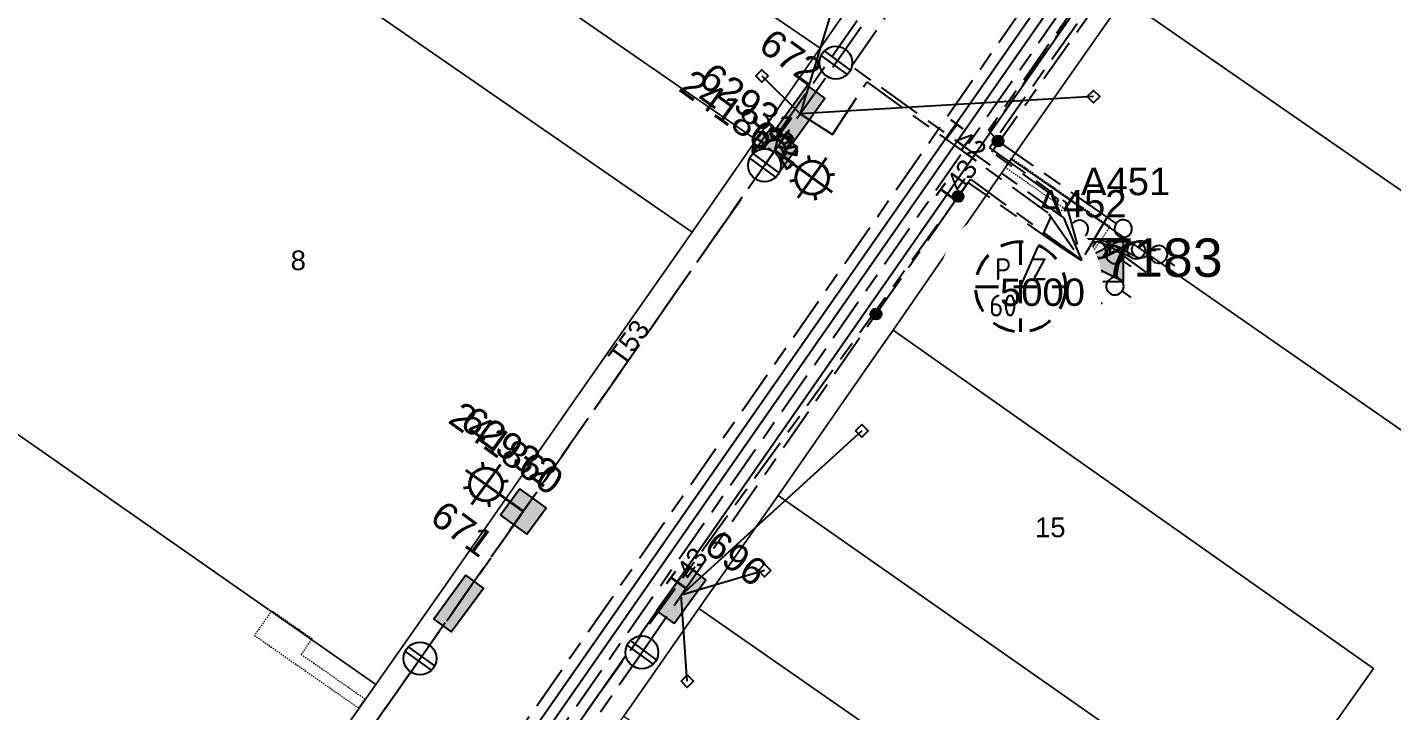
# Model space of a CAD drawing. Header units: metres. Extents: x 309980 to 311407, y 6249141 to 6251386.
# Drawn here: x 310549.5 to 310674.1, y 6249833.3 to 6249895.7 of the extents above; entities that cross this region are included whole.
import ezdxf
from ezdxf.enums import TextEntityAlignment as Align

# ---------------------------------------------------------------- set-up
doc = ezdxf.new("R2010")
doc.units = ezdxf.units.M
for name, pattern in [('Cable Exist UG', [8.2, 4, -1.2, 1.8, -1.2]), ('Dash', [5, 3, -2]), ('HIDDEN', [0.375, 0.25, -0.125]), ('HIDDEN2', [0.1875, 0.125, -0.0625])]:
    doc.linetypes.add(name, pattern=pattern)
doc.layers.get('0').update_dxf_attribs({"color": 6})
for name, color, linetype, lineweight in [('Cadastre Buildings_SP_EXT', 9, 'Continuous', 5), ('Cadastre Land Parcels_SP_EXT', 9, 'Continuous', 5), ('Cadastre Other Property_SP_EXT', 9, 'HIDDEN', 5), ('Cadastre Roads_SP_EXT', 9, 'Continuous', 5)]:
    doc.layers.add(name, color=color, linetype=linetype, lineweight=lineweight)
for name, color, linetype in [('Equip_HV_EXT', 7, 'Continuous'), ('Equip_LV_EXT', 7, 'Continuous'), ('Equip_SL_EXT', 7, 'Continuous'), ('Equip_SP_SL_EXT', 7, 'Continuous'), ('Mains_HV_EXT', 7, 'Continuous'), ('Mains_LV_EXT', 7, 'Continuous'), ('Mains_LV_SL_EXT', 7, 'Continuous'), ('Mains_SL_EXT', 7, 'Continuous'), ('Mains_TR_EXT', 7, 'Continuous'), ('Services_SP_EXT', 7, 'Continuous'), ('Sub_SP_EXT', 7, 'Continuous'), ('SupportsUG_SP_LV_EXT', 7, 'Continuous'), ('SupportsUG_SP_LV_SL_EXT', 7, 'Continuous'), ('UG_Details_SP_MISC', 7, 'Continuous')]:
    doc.layers.add(name, color=color, linetype=linetype)
doc.styles.add('COLUMN_LABEL', font='arial.ttf')
doc.styles.add('iecARIAL', font='arial.ttf', dxfattribs={"height": 2})
doc.styles.add('IESYMBOL1', font='isocp.shx')
doc.styles.add('POLE_LABEL', font='arial.ttf')
doc.styles.add('SLCP_LABEL', font='arial.ttf', dxfattribs={"height": 3.5})
doc.styles.get("Standard").update_dxf_attribs({"font": 'arial.ttf'})
doc.styles.add('SWITCH_LABEL', font='arial.ttf', dxfattribs={"height": 2.5})
doc.linetypes.add('Cable P UG', pattern='A,6,-0.5,["P",Standard,S=1.7,R=0,X=0.5,Y=-1],-2.9', length=9.4)

# ---------------------------------------------------------------- blocks, each defined once
blk = doc.blocks.new('SUB_PADMOUNT_EXT')
for points in [[(0, 0), (-3.84, 1.92), (-3.84, -1.92)], [(0, 0), (3.84, 1.92), (3.84, -1.92)]]:
    blk.add_hatch(color=256).paths.add_polyline_path(points)
for p, q in [((3.84, 1.92), (-3.84, -1.92)), ((-3.84, 1.92), (3.84, -1.92))]:
    blk.add_line(p, q)
blk.add_lwpolyline([(-3.84, -1.92), (3.84, -1.92), (3.84, 1.92), (-3.84, 1.92)], close=True)
for tag, height, flags, p in [('ASSET_NUM', 3.5, 8, (2, 2)), ('STREET_CODE', 0.2, 9, (1.5, 0)), ('CONSTRUCTED_VOLTAGE', 0.2, 9, (1.5, -0.2)), ('OPERATING_VOLTAGE', 0.2, 9, (1.5, -0.6)), ('ORIENTATION', 0.2, 9, (1.5, -0.8)), ('OWNED_BY', 0.2, 9, (1.5, -1)), ('OPERATED_BY', 0.2, 9, (1.5, -1.2)), ('NO_PHASES', 0.2, 9, (1.5, -0.4)), ('SECONDARY_VOLTAGE', 0.2, 9, (1.5, -1.6)), ('STATE', 0.2, 9, (1.5, -1.8)), ('SUBSTATION_TYPE', 0.2, 9, (1.5, -2.2)), ('MAINTAINED_BY', 0.2, 9, (1.5, -1.4)), ('PARENT', 0.2, 9, (1.5, -2)), ('USAGE', 0.2, 9, (1.5, -2.4)), ('STREETNAME', 0.2, 9, (1.5, -3)), ('SUBURB', 0.2, 9, (1.5, -3.2)), ('Z', 0.2, 1, (1.5, -3.6)), ('LEGEND', 0.2, 9, (1.5, -2.6)), ('LOCATION', 0.2, 9, (1.5, -2.8)), ('NOTES', 0.2, 9, (1.5, -3.4))]:
    blk.add_attdef(tag, text='', height=height, dxfattribs=dict(flags=flags)).set_placement(p, align=Align.MIDDLE_LEFT)
blk = doc.blocks.new('COLUMN_EXT')
blk.add_hatch(color=256).paths.add_polyline_path([(-1.49, 1.48), (-1.49, -1.49), (1.48, -1.49), (1.48, 1.48)])
blk.add_lwpolyline([(-1.49, -1.49), (1.48, -1.49), (1.48, 1.48), (-1.49, 1.48)], close=True)
for tag, height, style, flags, p in [('ASSET_NUM', 2.5, 'COLUMN_LABEL', 8, (2, 2)), ('STRUCTURE_PLANT_NUMBER', 0.2, 'POLE_LABEL', 9, (1.81, 0.03)), ('STREET_CODE', 0.2, 'COLUMN_LABEL', 9, (1.81, -0.2))]:
    blk.add_attdef(tag, text='', height=height, dxfattribs=dict(style=style, flags=flags)).set_placement(p, align=Align.MIDDLE_LEFT)
at = {"flags": 9}
for tag, p in [('COLUMN_TYPE', (1.81, -0.4)), ('OWNED_BY', (1.81, -0.6)), ('STATE', (1.81, -0.8)), ('USAGE', (1.81, -1)), ('LEGEND', (1.81, -1.2)), ('STREETNAME', (1.81, -1.6)), ('SUBURB', (1.81, -1.8)), ('LOCATION', (1.81, -1.4)), ('NOTES', (1.81, -2))]:
    blk.add_attdef(tag, text='', height=0.2, dxfattribs=at).set_placement(p, align=Align.MIDDLE_LEFT)
at = {"flags": 1}
blk.add_attdef('Z', (1.81, -2.35), '', height=0.2, dxfattribs=at)
blk = doc.blocks.new('PILLAR_EXT')
blk.add_hatch(color=256).paths.add_polyline_path([(-2.475, 0.99), (-2.475, -0.99), (2.475, -0.99), (2.475, 0.99)])
blk.add_lwpolyline([(-2.475, -0.99), (2.475, -0.99), (2.475, 0.99), (-2.475, 0.99)], close=True)
at = {"style": 'iecARIAL', "flags": 8}
blk.add_attdef('ASSET_NUM', (1.5, 3.5), '', height=2.5, dxfattribs=at)
for tag, p, flags in [('OWNED_BY', (0, -0.2), 9), ('STATE', (0, -0.4), 9), ('SUPPORT_TYPE', (0, -0.6), 9), ('USAGE', (0, -0.8), 9), ('LEGEND', (0, -1), 9), ('LOCATION', (0, -1.2), 9), ('NOTES', (0, -1.4), 9), ('STREETNAME', (0, -1.8), 9), ('SUBURB', (0, -2), 1), ('PARENT', (0, -1.6), 9)]:
    blk.add_attdef(tag, p, '', height=0.2, dxfattribs=dict(flags=flags))
blk = doc.blocks.new('SL_LANTERN_EXT')
at = {"lineweight": 40}
for p, q in [((0, 1.97), (0, 6.47)), ((-1.46, 5.68), (-1.06, 5.28)), ((1.46, 5.68), (1.06, 5.28)), ((-2.25, 4.22), (2.25, 4.22)), ((-1.46, 2.76), (-1.06, 3.16)), ((0, 0), (0, 2.72)), ((1.46, 2.76), (1.06, 3.16))]:
    blk.add_line(p, q, dxfattribs=at)
blk.add_circle((0, 4.22), 1.5, dxfattribs=at)
at = {"style": 'iecARIAL', "flags": 8}
blk.add_attdef('ASSET_NUM', (1.5, 1.5), '', height=2.5, dxfattribs=at)
for tag, p, height, flags in [('CONSTRUCTED_VOLTAGE', (0.98, -0.65), 0.2, 9), ('CONTROL_TYPE', (0.98, -0.85), 0.2, 9), ('LANTERN_PURPOSE', (0.98, -1.05), 0.2, 9), ('LANTERN_TYPE', (0.98, -1.25), 0.2, 9), ('LNUMBER', (2.18, -3.25), 2.5, 8), ('OPERATING_VOLTAGE', (0.98, -1.65), 0.2, 9), ('ORIENTATION', (0.98, -1.85), 0.2, 9), ('OWNED_BY', (0.98, -2.05), 0.2, 9), ('STATE', (0.98, -2.25), 0.2, 9), ('NO_PHASES', (0.98, -1.45), 0.2, 9), ('USAGE', (0.98, -2.45), 0.2, 9), ('CEXIST', (0.98, -2.65), 0.2, 9), ('CNEW', (0.98, -2.85), 0.2, 9), ('CNUMBER', (0.98, -3.05), 0.2, 9), ('CREMOVE', (0.98, -3.25), 0.2, 9), ('CREPLACE', (0.98, -3.45), 0.2, 9), ('LKINGHEIGHT', (0.98, -3.65), 0.2, 9), ('LBRACKET', (0.98, -3.85), 0.2, 9), ('LBRACKETVOCAB', (0.98, -4.05), 0.2, 9), ('LCATEGORY', (0.98, -4.25), 0.2, 9), ('LCHARGE1', (0.98, -4.45), 0.2, 9), ('LCHARGE1PERCENT', (0.98, -4.65), 0.2, 9), ('LCHARGE2', (0.98, -4.85), 0.2, 9), ('LCHARGE2PERCENT', (0.98, -5.05), 0.2, 9), ('LCHARGE3', (0.98, -5.25), 0.2, 9), ('LCHARGE3PERCENT', (0.98, -5.45), 0.2, 9), ('LEXIST', (0.98, -5.65), 0.2, 9), ('LLAMP', (0.98, -5.85), 0.2, 9), ('LLAMPVOCAB', (0.98, -6.05), 0.2, 9), ('LMAST', (0.98, -6.25), 0.2, 9), ('LMASTVOCAB', (0.98, -6.45), 0.2, 9), ('LNEW', (0.98, -6.65), 0.2, 9), ('LANTNUMBER', (0.98, -6.85), 0.2, 9), ('LOUTREACH', (0.98, -7.25), 0.2, 9), ('LOUTREACHVOCAB', (0.98, -7.45), 0.2, 9), ('LRATECODE', (0.98, -7.65), 0.2, 9), ('LREMOVE', (0.98, -7.85), 0.2, 9), ('LREPLACE', (0.98, -8.05), 0.2, 9), ('LTYPE', (0.98, -8.25), 0.2, 9), ('LTYPEVOCAB', (0.98, -8.45), 0.2, 9), ('LEGEND', (0.98, -8.65), 0.2, 9), ('LOCATION', (0.98, -8.85), 0.2, 9), ('STREETNAME', (0.98, -9.25), 0.2, 9), ('SUBURB', (0.98, -9.45), 0.2, 1), ('NOTES', (0.98, -9.05), 0.2, 9)]:
    blk.add_attdef(tag, p, '', height=height, dxfattribs=dict(flags=flags))
blk = doc.blocks.new('SL_NIGHTWATCH_EXT')
at = {"lineweight": 40}
h = blk.add_hatch(color=256, dxfattribs=at)
h.paths.add_polyline_path([(0.39, 1.96, 0.098491), (-0.39, 1.96), (-0.2, 0.98, -0.098491), (0.19, 0.98)])
h.paths.add_polyline_path([(0.55, 0.83, -0.098491), (0.83, 0.56), (1.66, 1.11, 0.098491), (1.11, 1.66)])
h.paths.add_polyline_path([(0.98, 0.2, -0.098491), (0.98, -0.19), (1.96, -0.39, 0.098491), (1.96, 0.39)])
h.paths.add_polyline_path([(0.83, -0.55, -0.098491), (0.56, -0.83), (1.11, -1.66, 0.098491), (1.66, -1.11)])
h.paths.add_polyline_path([(-0.19, -0.98), (-0.39, -1.96, 0.098491), (0.39, -1.96), (0.2, -0.98, -0.098491)])
h.paths.add_polyline_path([(-0.83, -0.56), (-1.66, -1.11, 0.098491), (-1.11, -1.66), (-0.55, -0.83, -0.098491)])
h.paths.add_polyline_path([(-0.98, 0.19), (-1.96, 0.39, 0.098491), (-1.96, -0.39), (-0.98, -0.2, -0.098491)])
h.paths.add_polyline_path([(-1.11, 1.66, 0.098491), (-1.66, 1.11), (-0.83, 0.55, -0.098491), (-0.56, 0.83)])
for p, q in [((-1.16, 1.63), (-1.16, 1.63, 0)), ((-1.1, 1.64), (-1.1, 1.64, 0)), ((1.08, 1.63), (1.08, 1.63, 0)), ((-0.86, -0.57), (-0.86, -0.57, 0)), ((0.82, -0.57), (0.82, -0.57, 0)), ((1.96, -0.37), (1.96, -0.37, 0)), ((1.13, -1.65), (1.13, -1.65, 0))]:
    blk.add_line(p, q, dxfattribs=at)
for points in [[(-0.56, 0.83, 0.098491), (-0.83, 0.55), (-1.66, 1.11, -0.098491), (-1.11, 1.66)], [(-0.2, 0.98, -0.098491), (0.19, 0.98), (0.39, 1.96, 0.098491), (-0.39, 1.96)], [(0.83, 0.56), (1.66, 1.11, 0.098491), (1.11, 1.66), (0.55, 0.83, -0.098491)], [(-0.98, 0.19, 0.098491), (-0.98, -0.2), (-1.96, -0.39, -0.098491), (-1.96, 0.39)], [(0.98, -0.19), (1.96, -0.39, 0.098491), (1.96, 0.39), (0.98, 0.2, -0.098491)], [(-0.83, -0.56, 0.098491), (-0.55, -0.83), (-1.11, -1.66, -0.098491), (-1.66, -1.11)], [(0.2, -0.98), (0.39, -1.96, -0.098491), (-0.39, -1.96), (-0.19, -0.98, 0.098491)], [(0.56, -0.83), (1.11, -1.66, 0.098491), (1.66, -1.11), (0.83, -0.55, -0.098491)]]:
    blk.add_lwpolyline(points, format="xyb", close=True, dxfattribs=at)
blk.add_circle((0, 0), 1, dxfattribs=at)
blk = doc.blocks.new('CCP_EXT')
at = {"flags": 9}
for tag, p in [('STATE', (0, -1.8)), ('LEGEND', (0, -1.4)), ('LIFE_SUPPORT', (0, -1.6)), ('NOTES', (0, -2))]:
    blk.add_attdef(tag, text='', height=0.2, dxfattribs=at).set_placement(p, align=Align.MIDDLE_LEFT)
blk.add_wipeout([(0, 0.57), (0.57, 0), (0, -0.57), (-0.57, 0)])
blk.add_lwpolyline([(-0.57, 0), (0, 0.57), (0.57, 0), (0, -0.57), (-0.57, 0)])
at = {"flags": 1}
blk.add_attdef('Z', (0, 0), '', height=0.2, dxfattribs=at)
at = {"flags": 9}
for tag, p in [('CCP_TYPE', (0, 0)), ('CONSTRUCTED_VOLTAGE', (0, -0.2)), ('OPERATING_VOLTAGE', (0, -0.6)), ('ORIENTATION', (0, -0.8)), ('OWNED_BY', (0, -1)), ('NO_PHASES', (0, -0.4)), ('USAGE', (0, -1.2))]:
    blk.add_attdef(tag, text='', height=0.2, dxfattribs=at).set_placement(p, align=Align.MIDDLE_LEFT)
blk = doc.blocks.new('LV_UG_LINKS_CLOSED_EXT')
blk.add_wipeout([(-1.06, 1.06), (-1.18, 0.92), (-1.29, 0.76), (-1.37, 0.59), (-1.43, 0.42), (-1.48, 0.23), (-1.49, 0.05), (-1.49, -0.14), (-1.46, -0.33), (-1.41, -0.51), (-1.33, -0.68), (-1.24, -0.84), (-1.12, -0.99), (-0.99, -1.12), (-0.84, -1.24), (-0.68, -1.33), (-0.51, -1.41), (-0.33, -1.46), (-0.14, -1.49), (0.05, -1.49), (0.23, -1.48), (0.42, -1.43), (0.59, -1.37), (0.76, -1.29), (0.92, -1.18), (1.06, -1.06), (1.18, -0.92), (1.29, -0.76), (1.37, -0.59), (1.43, -0.42), (1.48, -0.23), (1.49, -0.05), (1.49, 0.14), (1.46, 0.33), (1.41, 0.51), (1.33, 0.68), (1.24, 0.84), (1.12, 0.99), (0.99, 1.12), (0.84, 1.24), (0.68, 1.33), (0.51, 1.41), (0.33, 1.46), (0.14, 1.49), (-0.05, 1.49), (-0.23, 1.48), (-0.42, 1.43), (-0.59, 1.37), (-0.76, 1.29), (-0.92, 1.18)])
for p, q in [((-0.25, -1.48), (-0.25, 1.48)), ((0.25, -1.48), (0.25, 1.48))]:
    blk.add_line(p, q)
blk.add_circle((0, 0), 1.5)
at = {"flags": 9}
for tag, p in [('ACTUAL_STATUS', (0, 0)), ('CONSTRUCTED_VOLTAGE', (0, -0.2)), ('OPERATING_VOLTAGE', (0, -0.6)), ('ORIENTATION', (0, -0.8)), ('STATE', (0, -1)), ('SWITCH_TYPE', (0, -1.2)), ('NO_PHASES', (0, -0.4)), ('USAGE', (0, -1.4)), ('NOTES', (0, -1.6))]:
    blk.add_attdef(tag, text='', height=0.2, dxfattribs=at).set_placement(p, align=Align.MIDDLE_LEFT)
at = {"flags": 1}
blk.add_attdef('Z', (0, 0), '', height=0.2, dxfattribs=at)
blk = doc.blocks.new('LV_UG_DFUSE_CLOSED_EXT')
for points in [[(1, 0), (0, 0)], [(5.04, 0.73), (2.16, -0.72)], [(5.05, -0.71), (2.16, 0.72)], [(6.2, 0.01), (7.2, 0.01)]]:
    blk.add_lwpolyline(points)
for centre in [(1.8, 0), (5.4, 0.01)]:
    blk.add_circle(centre, 0.8)
at = {"flags": 9}
for tag, p in [('ACTUAL_STATUS', (0, 0)), ('CONSTRUCTED_VOLTAGE', (0, -0.2)), ('OPERATING_VOLTAGE', (0, -0.6)), ('ORIENTATION', (0, -0.8)), ('STATE', (0, -1)), ('SWITCH_TYPE', (0, -1.2)), ('NO_PHASES', (0, -0.4)), ('USAGE', (0, -1.4)), ('NOTES', (0, -1.6))]:
    blk.add_attdef(tag, text='', height=0.2, dxfattribs=at).set_placement(p, align=Align.MIDDLE_LEFT)
at = {"flags": 1}
blk.add_attdef('Z', (0, 0), '', height=0.2, dxfattribs=at)
blk = doc.blocks.new('SWG_HOLEC_SU_EXT')
blk.add_line((1.8, -2), (5.8, -2))
for points in [[(1, 0), (0, 0)], [(6.6, 0), (7.6, 0)]]:
    blk.add_lwpolyline(points)
for points in [[(1.8, -0.8, 1), (1.8, 0.8, 1)], [(5.8, -0.8, 1), (5.8, 0.8, 1)]]:
    blk.add_lwpolyline(points, format="xyb", close=True)
at = {"style": 'SWITCH_LABEL', "flags": 8}
blk.add_attdef('ASSET_NUM', text='', height=2.5, rotation=179.9544, dxfattribs=at).set_placement((-2.4, 0), align=Align.MIDDLE_LEFT)
at = {"flags": 1}
blk.add_attdef('Z', (0, 0), '', height=0.2, dxfattribs=at)
at = {"flags": 9}
for tag, p in [('ACTUAL_STATUS', (0, -0.4)), ('CONSTRUCTED_VOLTAGE', (0, -0.6)), ('OPERATING_VOLTAGE', (0, -1)), ('ORIENTATION', (0, -1.2)), ('NO_PHASES', (0, -0.8)), ('OWNED_BY', (0, -1.4)), ('STATE', (0, -1.8)), ('SWITCH_TYPE', (0, -2)), ('PARENT', (0, -1.6)), ('USAGE', (0, -2.2)), ('LOCATION', (0, -2.4)), ('STREETNAME', (0, -2.6)), ('SUBURB', (0, -2.8)), ('NOTES', (0, -3))]:
    blk.add_attdef(tag, text='', height=0.2, dxfattribs=at).set_placement(p, align=Align.MIDDLE_LEFT)
at = {"style": 'SWITCH_LABEL', "flags": 9}
blk.add_attdef('STREET_CODE', text='', height=0.2, dxfattribs=at).set_placement((0, -0.2), align=Align.MIDDLE_LEFT)
blk = doc.blocks.new('SLCP_ZELL_EXT')
blk.add_wipeout([(-0.24, 7.5), (-0.71, 7.47), (-1.17, 7.41), (-1.64, 7.32), (-2.09, 7.21), (-2.54, 7.06), (-2.98, 6.89), (-3.41, 6.69), (-3.82, 6.46), (-4.22, 6.21), (-4.6, 5.93), (-4.96, 5.63), (-5.31, 5.31), (-5.63, 4.96), (-5.93, 4.6), (-6.21, 4.22), (-6.46, 3.82), (-6.69, 3.41), (-6.89, 2.98), (-7.06, 2.54), (-7.21, 2.09), (-7.32, 1.64), (-7.41, 1.17), (-7.47, 0.71), (-7.5, 0.24), (-7.5, -0.24), (-7.47, -0.71), (-7.41, -1.17), (-7.32, -1.64), (-7.21, -2.09), (-7.06, -2.54), (-6.89, -2.98), (-6.69, -3.41), (-6.46, -3.82), (-6.21, -4.22), (-5.93, -4.6), (-5.63, -4.96), (-5.31, -5.31), (-4.96, -5.63), (-4.6, -5.93), (-4.22, -6.21), (-3.82, -6.46), (-3.41, -6.69), (-2.98, -6.89), (-2.54, -7.06), (-2.09, -7.21), (-1.64, -7.32), (-1.17, -7.41), (-0.71, -7.47), (-0.24, -7.5), (0.24, -7.5), (0.71, -7.47), (1.17, -7.41), (1.64, -7.32), (2.09, -7.21), (2.54, -7.06), (2.98, -6.89), (3.41, -6.69), (3.82, -6.46), (4.22, -6.21), (4.6, -5.93), (4.96, -5.63), (5.31, -5.31), (5.63, -4.96), (5.93, -4.6), (6.21, -4.22), (6.46, -3.82), (6.69, -3.41), (6.89, -2.98), (7.06, -2.54), (7.21, -2.09), (7.32, -1.64), (7.41, -1.17), (7.47, -0.71), (7.5, -0.24), (7.5, 0.24), (7.47, 0.71), (7.41, 1.17), (7.32, 1.64), (7.21, 2.09), (7.06, 2.54), (6.89, 2.98), (6.69, 3.41), (6.46, 3.82), (6.21, 4.22), (5.93, 4.6), (5.63, 4.96), (5.31, 5.31), (4.96, 5.63), (4.6, 5.93), (4.22, 6.21), (3.82, 6.46), (3.41, 6.69), (2.98, 6.89), (2.54, 7.06), (2.09, 7.21), (1.64, 7.32), (1.17, 7.41), (0.71, 7.47), (0.24, 7.5)])
at = {"linetype": 'Dash', "lineweight": 40, "ltscale": 0.7}
for p, q in [((0, 4.11), (0, -4.11)), ((-4.11, 0), (4.11, 0))]:
    blk.add_line(p, q, dxfattribs=at)
blk.add_circle((0, 0), 4.11, dxfattribs=at)
at = {"lineweight": 40, "style": 'IESYMBOL1'}
for s, p in [('P', (-1.6, 0)), ('Z', (1.7, 0)), ('60', (-1.61, -3.31))]:
    blk.add_text(s, height=2, dxfattribs=at).set_placement(p, align=Align.BOTTOM_CENTER)
at = {"style": 'SLCP_LABEL'}
for tag, height, flags, p in [('ASSET_NUM', 2.5, 8, (2, 2)), ('STREET_CODE', 0.2, 9, (0, -0.2))]:
    blk.add_attdef(tag, text='', height=height, dxfattribs=dict(at, flags=flags)).set_placement(p, align=Align.MIDDLE_LEFT)
at = {"flags": 1}
blk.add_attdef('Z', (0, 0), '', height=0.2, dxfattribs=at)
at = {"flags": 9}
for tag, p in [('CONSTRUCTED_VOLTAGE', (0, -0.4)), ('CONTROL_TYPE', (0, -0.6)), ('OPERATING_VOLTAGE', (0, -1)), ('ORIENTATION', (0, -1.2)), ('NO_PHASES', (0, -0.8)), ('OWNED_BY', (0, -1.4)), ('STATE', (0, -2)), ('USAGE', (0, -1.6)), ('LOCATION', (0, -1.8)), ('NOTES', (0, -2.2))]:
    blk.add_attdef(tag, text='', height=0.2, dxfattribs=at).set_placement(p, align=Align.MIDDLE_LEFT)
blk = doc.blocks.new('CONNECTOR_NODE_EXT')
h = blk.add_hatch(color=256)
edge = h.paths.add_edge_path()
edge.add_arc((0, 0), 0.5, 0, 360)
blk.add_circle((0, 0), 0.5)
at = {"flags": 1}
blk.add_attdef('Z', (0, 0), '', height=0.2, dxfattribs=at)
at = {"flags": 9}
for tag, p in [('CONNECTOR_TYPE', (0, 0)), ('CONSTRUCTED_VOLTAGE', (0, -0.2)), ('OPERATING_VOLTAGE', (0, -0.6)), ('ORIENTATION', (0, -0.8)), ('SUBTYPE', (0, -1)), ('NO_PHASES', (0, -0.4)), ('USAGE', (0, -1.2)), ('NOTES', (0, -1.4))]:
    blk.add_attdef(tag, text='', height=0.2, dxfattribs=at).set_placement(p, align=Align.MIDDLE_LEFT)

msp = doc.modelspace()

# ---------------------------------------------------------------- linework, layer by layer
at = {"layer": 'Cadastre Buildings_SP_EXT', "linetype": 'Continuous'}
for points in [[(310693.25, 6249890.68), (310660.3, 6249913.66), (310649.63, 6249898.36), (310698.39, 6249864.61), (310692.82, 6249885.51), (310693.25, 6249890.68)], [(310581.33, 6249835.74), (310530.78, 6249870.99), (310519.35, 6249854.53), (310513.57, 6249846.21), (310564.08, 6249811.11), (310569.93, 6249819.43), (310575.57, 6249827.54), (310581.33, 6249835.74)]]:
    msp.add_lwpolyline(points, close=True, dxfattribs=at)
at = {"layer": 'Cadastre Land Parcels_SP_EXT', "linetype": 'Continuous'}
for points in [[(310583.31, 6249920.2), (310570.87, 6249928.74), (310565.18, 6249920.6), (310616.06, 6249885.43), (310621.91, 6249893.82), (310595.54, 6249911.81), (310586.38, 6249918.07), (310583.31, 6249920.2)], [(310632.2, 6249908.59), (310605.9, 6249926.6), (310595.54, 6249911.81), (310621.91, 6249893.82), (310632.2, 6249908.59)], [(310616.06, 6249885.43), (310565.18, 6249920.6), (310559.35, 6249912.15), (310610.2, 6249877.01), (310616.06, 6249885.43)], [(310610.2, 6249877.01), (310559.35, 6249912.15), (310553.69, 6249903.93), (310548.15, 6249896.01), (310542.2, 6249887.43), (310530.78, 6249870.99), (310581.33, 6249835.74), (310587.25, 6249844.17), (310592.88, 6249852.26), (310598.72, 6249860.58), (310604.38, 6249868.69), (310610.2, 6249877.01)], [(310698.39, 6249864.61), (310649.63, 6249898.36), (310639.36, 6249883.68), (310690.66, 6249848.04), (310705.64, 6249837.64), (310698.39, 6249864.61)], [(310628.56, 6249868.07), (310626.63, 6249865.29), (310618.06, 6249852.97), (310661.89, 6249822.31), (310672.45, 6249837.2), (310628.56, 6249868.07)], [(310664.46, 6249810.36), (310669.18, 6249817.28), (310661.89, 6249822.31), (310618.06, 6249852.97), (310610.83, 6249842.67), (310662.11, 6249807), (310664.46, 6249810.36)], [(310662.11, 6249807), (310610.83, 6249842.67), (310603.98, 6249832.84), (310655.37, 6249797.32), (310656.71, 6249799.25), (310662.11, 6249807)]]:
    msp.add_lwpolyline(points, close=True, dxfattribs=at)
at = {"layer": 'Cadastre Other Property_SP_EXT', "linetype": 'HIDDEN2'}
for points in [[(310639.36, 6249883.77), (310638.79, 6249882.95), (310644.11, 6249879.25), (310643.12, 6249877.81), (310646.81, 6249875.24), (310648.38, 6249877.51), (310639.36, 6249883.77)], [(310580.32, 6249834.4), (310574.51, 6249838.46), (310575.51, 6249839.89), (310571.82, 6249842.46), (310570.24, 6249840.21), (310579.75, 6249833.58), (310580.32, 6249834.4)]]:
    msp.add_lwpolyline(points, close=True, dxfattribs=at)

# ---------------------------------------------------------------- block references
at = {"layer": 'Equip_HV_EXT'}
msp.add_blockref('CONNECTOR_NODE_EXT', (310638.15, 6249885.33), dxfattribs=at)
ref = msp.add_blockref('SWG_HOLEC_SU_EXT', (310648.12, 6249878.39), dxfattribs=dict(at, rotation=324.0844498275424))
ref.add_attrib('ASSET_NUM', 'A451', dxfattribs={"layer": '0', "height": 2.5, "style": 'SWITCH_LABEL'}).set_placement((310645.72, 6249879.64), align=Align.BOTTOM_LEFT)
ref = msp.add_blockref('SWG_HOLEC_SU_EXT', (310644.13, 6249878.36), dxfattribs=dict(at, rotation=323.8818683214068))
ref.add_attrib('ASSET_NUM', 'A452', dxfattribs={"layer": '0', "height": 2.5, "style": 'SWITCH_LABEL'}).set_placement((310641.73, 6249879.61), align=Align.MIDDLE_LEFT)
at = {"layer": 'Equip_LV_EXT', "rotation": 145.0160205861386}
msp.add_blockref('LV_UG_DFUSE_CLOSED_EXT', (310645.28, 6249874.8), dxfattribs=at)
at = {"layer": 'Equip_LV_EXT'}
for name, p in [('LV_UG_DFUSE_CLOSED_EXT', (310645.37, 6249875.35)), ('LV_UG_DFUSE_CLOSED_EXT', (310645.78, 6249875.44)), ('CONNECTOR_NODE_EXT', (310627, 6249869.54))]:
    msp.add_blockref(name, p, dxfattribs=at)
at = {"layer": 'Equip_SP_SL_EXT'}
ref = msp.add_blockref('SL_LANTERN_EXT', (310617.76, 6249884.46), dxfattribs=dict(at, rotation=233.9833987964498))
ref.add_attrib('ASSET_NUM', '62931', dxfattribs={"layer": '0', "height": 2.5, "rotation": 324.2184, "style": 'iecARIAL'}).set_placement((310619.27, 6249885.96), align=Align.MIDDLE_RIGHT)
msp.add_blockref('SL_NIGHTWATCH_EXT', (310617.76, 6249884.46), dxfattribs=at)
ref = msp.add_blockref('SL_LANTERN_EXT', (310594.8, 6249851.51), dxfattribs=dict(at, rotation=54.14878608690589))
ref.add_attrib('ASSET_NUM', '62932', dxfattribs={"layer": '0', "height": 2.5, "rotation": 324.1128, "style": 'iecARIAL'}).set_placement((310596.3, 6249853.01), align=Align.BOTTOM_RIGHT)
at = {"layer": 'Sub_SP_EXT'}
ref = msp.add_blockref('SUB_PADMOUNT_EXT', (310645.78, 6249874.44), dxfattribs=at)
ref.add_attrib('ASSET_NUM', '7183', dxfattribs={"layer": '0', "height": 3.5}).set_placement((310647.78, 6249874.69), align=Align.MIDDLE_LEFT)
at = {"layer": 'SupportsUG_SP_LV_EXT'}
ref = msp.add_blockref('PILLAR_EXT', (310620.09, 6249887.82), dxfattribs=dict(at, rotation=234.0792373558952))
ref.add_attrib('ASSET_NUM', '672', dxfattribs={"layer": '0', "height": 2.5, "rotation": 324.1155, "style": 'iecARIAL'}).set_placement((310621.59, 6249891.32), align=Align.MIDDLE_RIGHT)
ref = msp.add_blockref('PILLAR_EXT', (310588.88, 6249843.11), dxfattribs=dict(at, rotation=233.7503050140812))
ref.add_attrib('ASSET_NUM', '671', dxfattribs={"layer": '0', "height": 2.5, "rotation": 323.8049, "style": 'iecARIAL'}).set_placement((310590.38, 6249846.61), align=Align.BOTTOM_RIGHT)
ref = msp.add_blockref('PILLAR_EXT', (310609.21, 6249843.87), dxfattribs=dict(at, rotation=54.0047281269872))
ref.add_attrib('ASSET_NUM', '696', dxfattribs={"layer": '0', "height": 2.5, "rotation": 323.9684, "style": 'iecARIAL'}).set_placement((310610.71, 6249847.37), align=Align.BOTTOM_LEFT)
at = {"layer": 'SupportsUG_SP_LV_SL_EXT'}
ref = msp.add_blockref('COLUMN_EXT', (310617.76, 6249884.46), dxfattribs=dict(at, rotation=233.9833987964498))
ref.add_attrib('ASSET_NUM', '241863', dxfattribs={"layer": '0', "height": 2.5, "rotation": 324.2184, "style": 'COLUMN_LABEL'}).set_placement((310619.76, 6249885.21), align=Align.TOP_RIGHT)
ref = msp.add_blockref('COLUMN_EXT', (310594.8, 6249851.51), dxfattribs=dict(at, rotation=233.9340789532273))
ref.add_attrib('ASSET_NUM', '241860', dxfattribs={"layer": '0', "height": 2.5, "rotation": 324.1128, "style": 'COLUMN_LABEL'}).set_placement((310596.8, 6249852.26), align=Align.BOTTOM_RIGHT)

# ---------------------------------------------------------------- texts
at = {"layer": 'Cadastre Land Parcels_SP_EXT'}
for s, p in [('8', (310573.54, 6249873.54)), ('15', (310641.52, 6249849.17))]:
    msp.add_text(s, height=1.8, dxfattribs=at).set_placement(p)
at = {"layer": 'Mains_LV_EXT'}
for s, rotation, p in [('T42', 322.974, (310632.75, 6249885.96)), ('T53', 53.9797, (310603.89, 6249864.65)), ('T43', 54.1845, (310609.21, 6249843.87))]:
    msp.add_text(s, height=1.8, rotation=rotation, dxfattribs=at).set_placement(p)

# ---------------------------------------------------------------- next in the draw order: block references
at = {"layer": 'Services_SP_EXT'}
for p in [(310616.59, 6249891.27), (310646.87, 6249889.38), (310643.22, 6249870.14), (310625.71, 6249858.88), (310616.83, 6249846.13), (310609.77, 6249836.03)]:
    msp.add_blockref('CCP_EXT', p, dxfattribs=at)

# ---------------------------------------------------------------- next in the draw order: linework, layer by layer
at = {"layer": 'Cadastre Buildings_SP_EXT', "linetype": 'Continuous'}
msp.add_lwpolyline([(310690.66, 6249848.04), (310639.36, 6249883.68), (310628.56, 6249868.07), (310672.45, 6249837.2), (310661.89, 6249822.31), (310669.18, 6249817.28), (310676.68, 6249828.06), (310690.66, 6249848.04)], close=True, dxfattribs=at)
at = {"layer": 'Cadastre Roads_SP_EXT', "linetype": 'Continuous'}
for points in [[(310546.35, 6249750.35), (310552.09, 6249758.57), (310557.72, 6249766.65), (310563.54, 6249774.99), (310569.1, 6249782.9), (310575, 6249791.35), (310575.46, 6249792.01), (310580.87, 6249799.73), (310586.43, 6249807.69), (310594.64, 6249819.42), (310603.98, 6249832.84), (310610.83, 6249842.67), (310618.06, 6249852.97), (310626.63, 6249865.29), (310628.56, 6249868.07), (310639.36, 6249883.68), (310649.63, 6249898.36), (310660.3, 6249913.66), (310670.76, 6249928.72), (310670.76, 6249928.72)], [(310632.2, 6249908.59), (310621.91, 6249893.82), (310616.06, 6249885.43), (310610.2, 6249877.01), (310604.38, 6249868.69), (310598.72, 6249860.58), (310592.88, 6249852.26), (310587.25, 6249844.17), (310581.33, 6249835.74), (310575.57, 6249827.54)]]:
    msp.add_lwpolyline(points, dxfattribs=at)
at = {"layer": 'Mains_HV_EXT', "linetype": 'Cable P UG'}
for points in [[(310499.28, 6249307.21), (310480.87, 6249324.6), (310543.52, 6249415.46), (310407.88, 6249509.37), (310449.15, 6249568.56), (310455.97, 6249578.33), (310455.97, 6249578.33), (310519.21, 6249669.03), (310516.97, 6249696.2), (310525.14, 6249722.85), (310535.09, 6249744.62), (310693.3, 6249971.56), (310678.84, 6249993.5), (310699.61, 6250276.28), (310697.32, 6250447.42), (310712.36, 6250491.27), (310443.88, 6250655.55), (310836.73, 6250922.55), (310838.96, 6250937.88), (310821.75, 6250965.93), (310997.43, 6251073.89), (311001.2, 6251084.45), (310842.25, 6251343.04)], [(310500.97, 6249307.26), (310481.22, 6249324.9), (310543.56, 6249415.58), (310409.27, 6249509.63), (310449.85, 6249567.82), (310456.61, 6249577.51), (310456.61, 6249577.51), (310520.24, 6249668.76), (310517.98, 6249696.08), (310526.07, 6249722.49), (310535.97, 6249744.12), (310694.51, 6249971.55), (310679.87, 6249993.77), (310700.66, 6250275.8), (310698.7, 6250447.2), (310713.92, 6250491.32), (310445.73, 6250655.59), (310837.63, 6250921.98), (310840.26, 6250937.89), (310823.3, 6250965.71), (310998.25, 6251073.22), (311002.31, 6251084.56), (310866.6, 6251305.34), (310901.49, 6251326.77)], [(310502.48, 6249307.3), (310483.85, 6249325.19), (310546.33, 6249416.08), (310412.06, 6249510.12), (310451.49, 6249566.67), (310458.25, 6249576.36), (310458.25, 6249576.36), (310522.29, 6249668.2), (310520, 6249695.86), (310527.95, 6249721.78), (310537.71, 6249743.13), (310696.93, 6249971.52), (310681.91, 6249994.3), (310702.66, 6250275.73), (310700.71, 6250446.88)]]:
    msp.add_lwpolyline(points, dxfattribs=at)
at = {"layer": 'Mains_HV_EXT', "linetype": 'Cable Exist UG'}
msp.add_lwpolyline([(310668.51, 6250004.46), (310668.25, 6250001.36), (310670.48, 6250001.28), (310679.15, 6250000.62), (310681.72, 6249999.65), (310681.19, 6249991.73), (310715.12, 6249989.03), (310712.76, 6249977.51), (310709.01, 6249977.74), (310699.42, 6249978.38), (310679.69, 6249950.58), (310680.41, 6249947.92), (310637.27, 6249886.28), (310638.15, 6249885.33)], dxfattribs=at)
at = {"layer": 'Mains_LV_EXT', "linetype": 'Cable Exist UG'}
msp.add_lwpolyline([(310609.21, 6249843.87), (310627, 6249869.54)], dxfattribs=at)
at = {"layer": 'Services_SP_EXT'}
for points in [[(310616.59, 6249891.27), (310620.09, 6249887.82)], [(310646.87, 6249889.38), (310620.09, 6249887.82)], [(310643.22, 6249870.14), (310645.78, 6249874.44)], [(310625.71, 6249858.88), (310609.21, 6249843.87)], [(310616.83, 6249846.13), (310609.21, 6249843.87)], [(310609.77, 6249836.03), (310609.21, 6249843.87)]]:
    msp.add_lwpolyline(points, dxfattribs=at)
at = {"layer": 'UG_Details_SP_MISC', "color": 7, "linetype": 'Cable Exist UG', "flags": 128}
msp.add_lwpolyline([(310685.6, 6250044.27), (310681.91, 6249994.3), (310696.93, 6249971.52), (310637.5, 6249886.27)], dxfattribs=at)

# ---------------------------------------------------------------- next in the draw order: block references
at = {"layer": 'Equip_HV_EXT'}
ref = msp.add_blockref('SWG_HOLEC_SU_EXT', (310644.12, 6249875.48), dxfattribs=dict(at, rotation=324.2055986410354))
ref.add_attrib('ASSET_NUM', 'A453', dxfattribs={"layer": '0', "height": 2.5, "style": 'SWITCH_LABEL'}).set_placement((310641.72, 6249876.73), align=Align.TOP_RIGHT)

# ---------------------------------------------------------------- next in the draw order: block references
at = {"layer": 'Equip_LV_EXT'}
for p, rotation in [((310623.34, 6249892.48), 53.93469995202678), ((310616.82, 6249883.11), 53.94770518451942), ((310585.36, 6249838.1), 53.89668465704826), ((310605.62, 6249838.66), 54.02373577447646)]:
    msp.add_blockref('LV_UG_LINKS_CLOSED_EXT', p, dxfattribs=dict(at, rotation=rotation))
at = {"layer": 'Equip_SL_EXT'}
ref = msp.add_blockref('SLCP_ZELL_EXT', (310640.21, 6249872.03), dxfattribs=at)
ref.add_attrib('ASSET_NUM', '5000', dxfattribs={"layer": '0', "height": 2.5, "style": 'SLCP_LABEL'}).set_placement((310642.21, 6249872.78), align=Align.TOP_CENTER)

# ---------------------------------------------------------------- next in the draw order: linework, layer by layer
at = {"layer": 'Mains_HV_EXT', "linetype": 'Cable Exist UG'}
for points in [[(310644.13, 6249878.36), (310624.76, 6249892.17), (310659.14, 6249941.84)], [(310648.12, 6249878.39), (310638.15, 6249885.33)], [(310645.78, 6249874.44), (310644.12, 6249875.48), (310635.41, 6249881.54), (310634.5, 6249880.27)], [(310544.93, 6249744.89), (310541.18, 6249748.24), (310601.5, 6249834.61), (310634.5, 6249880.27)], [(310644.13, 6249878.36), (310645.78, 6249874.44)], [(310648.12, 6249878.39), (310645.78, 6249874.44)]]:
    msp.add_lwpolyline(points, dxfattribs=at)
at = {"layer": 'Mains_LV_EXT', "linetype": 'Cable Exist UG'}
for points in [[(310623.34, 6249892.48), (310632.61, 6249905.73), (310634.27, 6249905.7), (310635.64, 6249907.66), (310635.25, 6249909.5), (310641.28, 6249918.13), (310644.85, 6249923.23)], [(310654.83, 6249909.43), (310637.37, 6249884.71), (310644.32, 6249879.75), (310645.78, 6249874.44)], [(310620.09, 6249887.82), (310623.34, 6249892.48)], [(310620.09, 6249887.82), (310623.03, 6249885.93), (310626.16, 6249890.72), (310642.78, 6249878.7), (310645.78, 6249874.44)], [(310616.82, 6249883.11), (310620.09, 6249887.82)], [(310588.88, 6249843.11), (310616.82, 6249883.11)], [(310627, 6249869.54), (310635.63, 6249881.85), (310645.78, 6249874.44)], [(310605.62, 6249838.66), (310609.21, 6249843.87)], [(310585.36, 6249838.1), (310588.88, 6249843.11)], [(310584.8, 6249808.79), (310605.62, 6249838.66)], [(310574.43, 6249822.48), (310585.36, 6249838.1)]]:
    msp.add_lwpolyline(points, dxfattribs=at)
at = {"layer": 'Mains_LV_SL_EXT', "linetype": 'Cable Exist UG'}
msp.add_lwpolyline([(310640.21, 6249872.03), (310643.67, 6249880), (310637.57, 6249884.35), (310665.79, 6249923.95), (310674.87, 6249926.74)], dxfattribs=at)
at = {"layer": 'Mains_SL_EXT', "linetype": 'Cable Exist UG'}
for points in [[(310617.76, 6249884.46), (310618.27, 6249886.37), (310632.36, 6249906.38), (310633.81, 6249907.46)], [(310617.76, 6249884.46), (310594.8, 6249851.51)], [(310594.8, 6249851.51), (310572.05, 6249819.08)]]:
    msp.add_lwpolyline(points, dxfattribs=at)
at = {"layer": 'Mains_TR_EXT', "linetype": 'Cable Exist UG'}
for points in [[(310893.38, 6251330.71), (310881.44, 6251332.35), (310843.91, 6251386.36), (310830.55, 6251365.89), (311003.41, 6251084.68), (310999.07, 6251072.55), (310824.67, 6250965.38), (310841.31, 6250938.09), (310838.55, 6250921.39), (310447.57, 6250655.63), (310715.13, 6250491.75), (310699.71, 6250447.04), (310701.66, 6250275.76), (310680.89, 6249994.03), (310695.72, 6249971.53), (310536.84, 6249743.62), (310527.01, 6249722.13), (310518.99, 6249695.97), (310521.27, 6249668.48), (310457.43, 6249576.93)], [(310841.4, 6251342.52), (311000.1, 6251084.33), (310996.6, 6251074.56), (310820.38, 6250966.26), (310837.92, 6250937.66), (310835.81, 6250923.13), (310442.04, 6250655.5), (310711.15, 6250490.83), (310696.31, 6250447.59), (310698.61, 6250276.31), (310677.82, 6249993.23), (310692.09, 6249971.58), (310534.22, 6249745.12), (310524.2, 6249723.2), (310515.95, 6249696.31), (310518.19, 6249669.31), (310455.15, 6249578.91)]]:
    msp.add_lwpolyline(points, dxfattribs=at)
at = {"layer": 'Services_SP_EXT'}
msp.add_lwpolyline([(310624.63, 6249902.79), (310620.09, 6249887.82)], dxfattribs=at)

# ---------------------------------------------------------------- next in the draw order: block references
at = {"layer": 'Equip_HV_EXT'}
msp.add_blockref('CONNECTOR_NODE_EXT', (310634.5, 6249880.27), dxfattribs=at)

# ---------------------------------------------------------------- next in the draw order: texts
at = {"layer": 'Mains_LV_EXT'}
msp.add_text('T43', height=1.8, rotation=53.8813, dxfattribs=at).set_placement((310633.84, 6249879.3))

doc.saveas('drawing.dxf')
